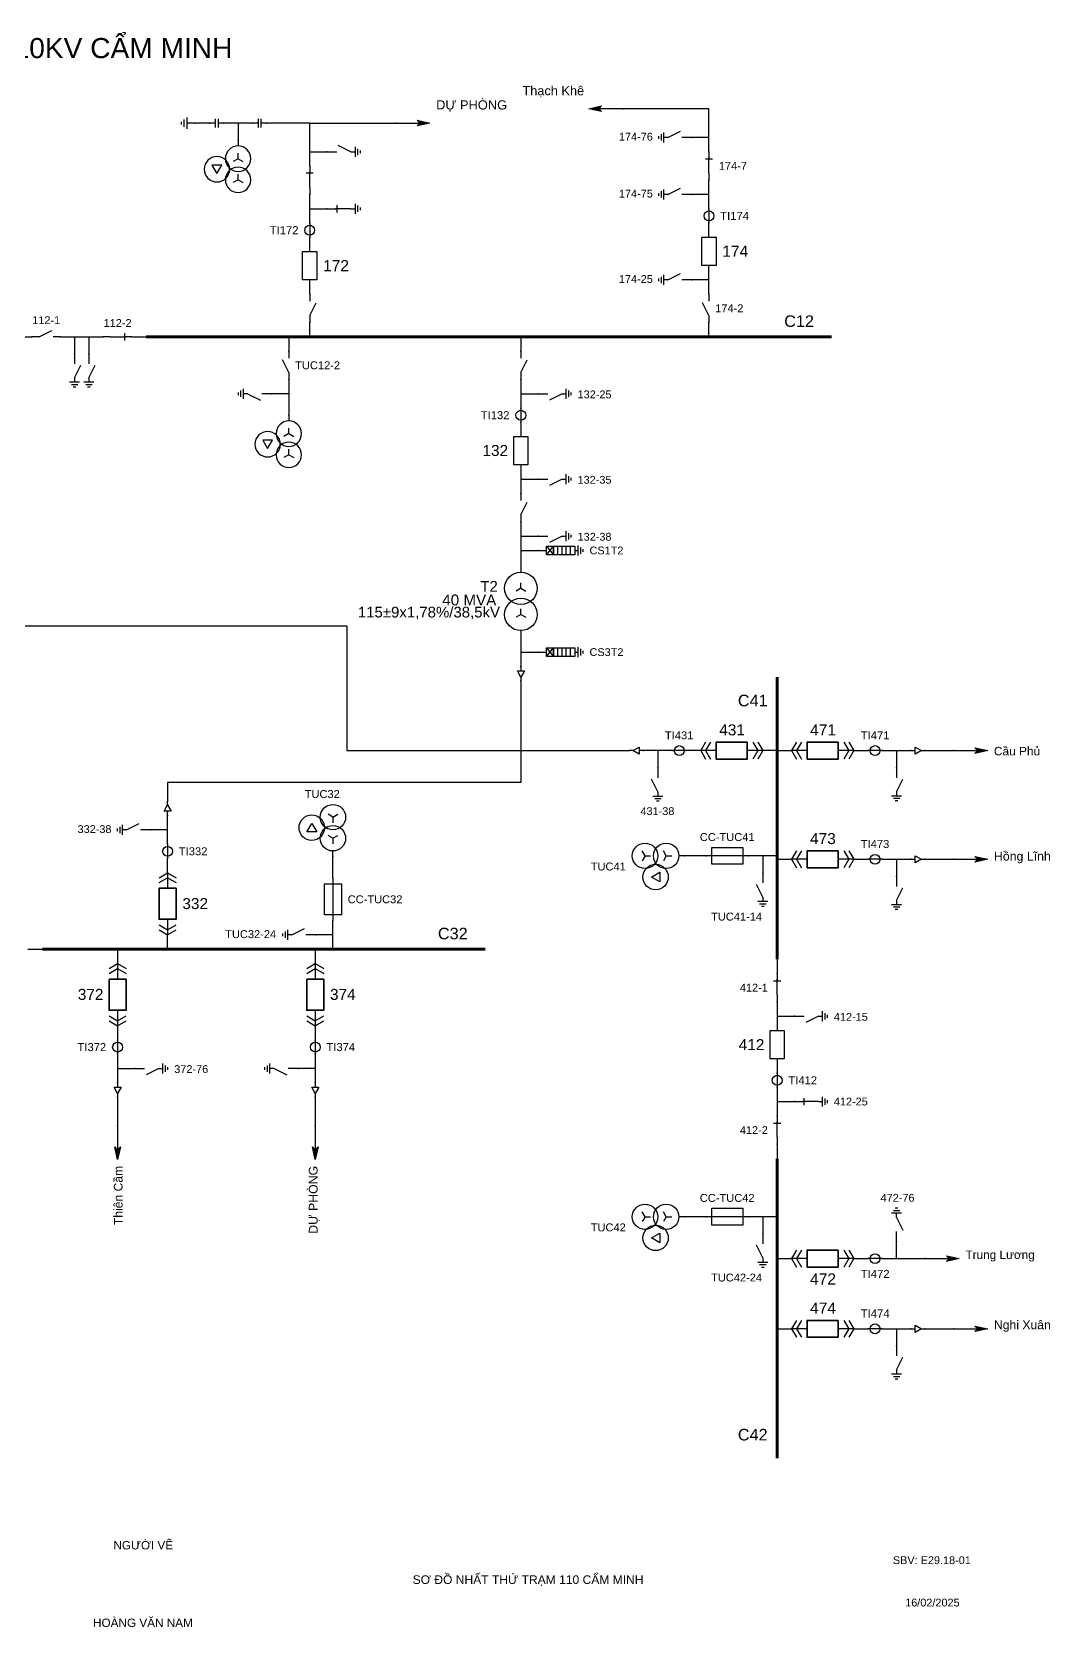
# Model space of a CAD drawing. Header units: millimetres. Extents: x -387 to 411, y 7 to 290.
# Drawn here: x 230.7 to 411, y 7.4 to 290 of the extents above; entities that cross this region are included whole.
import ezdxf

# ---------------------------------------------------------------- set-up
doc = ezdxf.new("R2010")
doc.units = ezdxf.units.MM
for name, color, linetype, lineweight in [('BUSBAR_110KV', 1, 'Continuous', 50), ('BUSBAR_22KV', 5, 'Continuous', 50), ('BUSBAR_35KV', 30, 'Continuous', 50), ('GROUND', 3, 'Continuous', 25), ('HV_110KV', 1, 'Continuous', 25), ('MV_22KV', 5, 'Continuous', 25), ('MV_35KV', 30, 'Continuous', 25)]:
    doc.layers.add(name, color=color, linetype=linetype, lineweight=lineweight)
doc.layers.add('SYM_PORTS', color=8, linetype='Continuous', plot=False)
doc.layers.add('TEXT', color=7, linetype='Continuous')
doc.styles.add('SLD_TEXT', font='arial.ttf')

# ---------------------------------------------------------------- blocks, each defined once
blk = doc.blocks.new('SYM_DISCONNECTOR_OPEN')
at = {"lineweight": 25}
for points in [[(0, -1.25), (-1.125, 1)], [(0, 2.5), (0, 1.25)], [(0, -1.25), (0, -2.5)]]:
    blk.add_lwpolyline(points, dxfattribs=at)
at = {"layer": 'SYM_PORTS'}
for p in [(0, 2.5), (0, -2.5)]:
    blk.add_point(p, dxfattribs=at)
blk.add_attdef('DEVICE_CODE', (1, -0.5), '', height=2)
blk = doc.blocks.new('SYM_EARTHING_SWITCH_OPEN')
at = {"lineweight": 25}
for points in [[(0, 3), (0, 1.25)], [(0, -1.25), (-1.125, 1)], [(-0.875, -2), (0.875, -2)], [(-0.5625, -2.4375), (0.5625, -2.4375)], [(0, -1.25), (0, -2)], [(-0.25, -2.875), (0.25, -2.875)]]:
    blk.add_lwpolyline(points, dxfattribs=at)
at = {"layer": 'SYM_PORTS'}
blk.add_point((0, 3), dxfattribs=at)
blk.add_attdef('DEVICE_CODE', (1.875, 0), '', height=2)
blk = doc.blocks.new('SYM_DISCONNECTOR_CLOSED')
at = {"lineweight": 25}
for points in [[(-0.625, 1.25), (0.625, 1.25)], [(0, 2.5), (0, 1.25)], [(0, -1.25), (0, 1.5)], [(0, -1.25), (0, -2.5)]]:
    blk.add_lwpolyline(points, dxfattribs=at)
at = {"layer": 'SYM_PORTS'}
for p in [(0, 2.5), (0, -2.5)]:
    blk.add_point(p, dxfattribs=at)
blk.add_attdef('DEVICE_CODE', (1.625, -0.5), '', height=2)
blk = doc.blocks.new('SYM_CIRCUIT_BREAKER')
at = {"lineweight": 25}
blk.add_lwpolyline([(-1.25, 2.5), (1.25, 2.5), (1.25, -2.5), (-1.25, -2.5)], close=True, dxfattribs=at)
at = {"layer": 'SYM_PORTS'}
for p in [(0, 2.5), (0, -2.5)]:
    blk.add_point(p, dxfattribs=at)
blk.add_attdef('DEVICE_CODE', (2.25, -0.5), '', height=2)
at = {"flags": 1}
blk.add_attdef('RATING', (2.25, -3.5), '', height=2, dxfattribs=at)
blk = doc.blocks.new('SYM_CURRENT_TRANSFORMER')
at = {"lineweight": 25}
blk.add_lwpolyline([(0, 1.25), (0, -1.25)], dxfattribs=at)
blk.add_circle((0, 0), 0.875, dxfattribs=at)
at = {"layer": 'SYM_PORTS'}
for p in [(0, 1.25), (0, -1.25)]:
    blk.add_point(p, dxfattribs=at)
blk.add_attdef('DEVICE_CODE', (1.875, -1.75), '', height=2)
at = {"flags": 1}
blk.add_attdef('RATIO', (1.875, -4.75), '', height=2, dxfattribs=at)
blk = doc.blocks.new('SYM_EARTHING_SWITCH_CLOSED')
at = {"lineweight": 25}
for points in [[(0, 3), (0, 1.25)], [(-0.625, 1.25), (0.625, 1.25)], [(0, -1.25), (0, 1.5)], [(-0.875, -2), (0.875, -2)], [(-0.5625, -2.4375), (0.5625, -2.4375)], [(0, -1.25), (0, -2)], [(-0.25, -2.875), (0.25, -2.875)]]:
    blk.add_lwpolyline(points, dxfattribs=at)
at = {"layer": 'SYM_PORTS'}
blk.add_point((0, 3), dxfattribs=at)
blk.add_attdef('DEVICE_CODE', (1.875, 0), '', height=2)
blk = doc.blocks.new('SYM_COUPLING_CAPACITOR')
at = {"lineweight": 25}
for points in [[(-0.75, 0.25), (0.75, 0.25)], [(0, 1.25), (0, 0.25)], [(-0.75, -0.25), (0.75, -0.25)], [(0, -0.25), (0, -1.25)]]:
    blk.add_lwpolyline(points, dxfattribs=at)
at = {"layer": 'SYM_PORTS'}
for p in [(0, 1.25), (0, -1.25)]:
    blk.add_point(p, dxfattribs=at)
blk.add_attdef('DEVICE_CODE', (1.75, -1.75), '', height=2)
blk = doc.blocks.new('SYM_VOLTAGE_TRANSFORMER')
at = {"lineweight": 25}
for points in [[(0, 4.625), (0, 3.625)], [(0, 1.375), (-0.8625, 0.875)], [(0, 1.375), (0, 2.375)], [(0, 1.375), (0.8625, 0.875)], [(0, -2.375), (-0.8625, -2.875)], [(0, -2.375), (0, -1.375)], [(0, -2.375), (0.8625, -2.875)]]:
    blk.add_lwpolyline(points, dxfattribs=at)
blk.add_lwpolyline([(2.875, 0.25), (4.625, 0.25), (3.75, -1.25)], close=True, dxfattribs=at)
for centre in [(0, 1.375), (3.75, -0.5), (0, -2.375)]:
    blk.add_circle(centre, 2.25, dxfattribs=at)
at = {"layer": 'SYM_PORTS'}
blk.add_point((0, 4.625), dxfattribs=at)
blk.add_attdef('DEVICE_CODE', (7, 1.625), '', height=2)
at = {"flags": 1}
blk.add_attdef('RATIO', (7, -1.375), '', height=2, dxfattribs=at)
blk = doc.blocks.new('SYM_GROUND_SYMBOL')
at = {"lineweight": 25}
for points in [[(0, 1.25), (0, -0.25)], [(-1, -0.25), (1, -0.25)], [(-0.625, -0.75), (0.625, -0.75)], [(-0.25, -1.25), (0.25, -1.25)]]:
    blk.add_lwpolyline(points, dxfattribs=at)
at = {"layer": 'SYM_PORTS'}
blk.add_point((0, 1.25), dxfattribs=at)
blk = doc.blocks.new('SYM_LINE_FEEDER_ARROW')
blk.add_hatch(color=7).paths.add_polyline_path([(0, -3), (-0.5, -0.75), (0, -1.25), (0.5, -0.75)])
at = {"lineweight": 25}
blk.add_lwpolyline([(0, 3), (0, -1.25)], dxfattribs=at)
blk.add_lwpolyline([(0, -3), (-0.5, -0.75), (0, -1.25), (0.5, -0.75)], close=True, dxfattribs=at)
at = {"layer": 'SYM_PORTS'}
blk.add_point((0, 3), dxfattribs=at)
blk.add_attdef('LINE_NAME', (1.5, 0), '', height=2)
blk = doc.blocks.new('SYM_SURGE_ARRESTER')
at = {"lineweight": 25}
for points in [[(0, 4), (0, 2.5)], [(-0.75, 2.5), (0.75, 1.25)], [(0.75, 2.5), (-0.75, 1.25)], [(-0.75, 0.5), (0.75, 0.5)], [(-0.75, -0.25), (0.75, -0.25)], [(-0.75, -1), (0.75, -1)], [(-0.75, -1.75), (0.75, -1.75)], [(0, -2.5), (0, -3.125)], [(-0.875, -3.125), (0.875, -3.125)], [(-0.5625, -3.5625), (0.5625, -3.5625)], [(-0.25, -4), (0.25, -4)]]:
    blk.add_lwpolyline(points, dxfattribs=at)
for points in [[(-0.75, 2.5), (0.75, 2.5), (0.75, 1.25), (-0.75, 1.25)], [(-0.75, 1.25), (0.75, 1.25), (0.75, -2.5), (-0.75, -2.5)]]:
    blk.add_lwpolyline(points, close=True, dxfattribs=at)
at = {"layer": 'SYM_PORTS'}
blk.add_point((0, 4), dxfattribs=at)
blk.add_attdef('DEVICE_CODE', (1.875, 1), '', height=2)
blk = doc.blocks.new('SYM_TRANSFORMER_2W')
at = {"lineweight": 25}
for points in [[(0, 2.3125), (0, 3.3125)], [(0, 2.3125), (-0.8625, 1.8125)], [(0, 2.3125), (0.8625, 1.8125)], [(0, -2.3125), (-0.8625, -2.8125)], [(0, -2.3125), (0, -1.3125)], [(0, -2.3125), (0.8625, -2.8125)]]:
    blk.add_lwpolyline(points, dxfattribs=at)
for centre in [(0, 2.3125), (0, -2.3125)]:
    blk.add_circle(centre, 2.875, dxfattribs=at)
at = {"layer": 'SYM_PORTS'}
for p in [(0, 5.1875), (0, -5.1875)]:
    blk.add_point(p, dxfattribs=at)
blk.add_attdef('DEVICE_CODE', (3.875, 2.1875), '', height=2)
at = {"flags": 1}
for tag, p in [('POWER', (3.875, -0.8125)), ('VOLTAGE_RATIO', (3.875, -3.8125))]:
    blk.add_attdef(tag, p, '', height=2, dxfattribs=at)
blk = doc.blocks.new('SYM_CABLE_TERMINATION')
at = {"lineweight": 25}
blk.add_lwpolyline([(-0.625, 0.5), (0.625, 0.5), (0, -0.625)], close=True, dxfattribs=at)
for points in [[(0, 1.25), (0, 0.5)], [(0, -0.625), (0, -1.25)]]:
    blk.add_lwpolyline(points, dxfattribs=at)
at = {"layer": 'SYM_PORTS'}
for p in [(0, 1.25), (0, -1.25)]:
    blk.add_point(p, dxfattribs=at)
blk = doc.blocks.new('SYM_DRAWOUT_BREAKER')
at = {"lineweight": 25}
for points in [[(-1.5, 4.625), (0, 5.5), (1.5, 4.625)], [(-1.5, 3.75), (0, 4.625), (1.5, 3.75)], [(0, 5.5), (0, 2.75)], [(0, -2.75), (0, -5.5)], [(-1.5, -3.75), (0, -4.625), (1.5, -3.75)], [(-1.5, -4.625), (0, -5.5), (1.5, -4.625)]]:
    blk.add_lwpolyline(points, dxfattribs=at)
at = {"lineweight": 35}
blk.add_lwpolyline([(-1.5, 2.75), (1.5, 2.75), (1.5, -2.75), (-1.5, -2.75)], close=True, dxfattribs=at)
at = {"layer": 'SYM_PORTS'}
for p in [(0, 5.5), (0, -5.5)]:
    blk.add_point(p, dxfattribs=at)
blk.add_attdef('DEVICE_CODE', (2.5, 2.5), '', height=2)
at = {"flags": 1}
blk.add_attdef('RATING', (2.5, -0.5), '', height=2, dxfattribs=at)
blk = doc.blocks.new('SYM_FUSE_DISCONNECTOR')
at = {"lineweight": 25}
blk.add_lwpolyline([(0, 3.75), (0, -3.75)], dxfattribs=at)
blk.add_lwpolyline([(-1.5, 2.75), (1.5, 2.75), (1.5, -2.75), (-1.5, -2.75)], close=True, dxfattribs=at)
at = {"layer": 'SYM_PORTS'}
for p in [(0, 3.75), (0, -3.75)]:
    blk.add_point(p, dxfattribs=at)
blk.add_attdef('DEVICE_CODE', (2.5, 0.75), '', height=2)
at = {"flags": 1}
blk.add_attdef('RATING', (2.5, -2.25), '', height=2, dxfattribs=at)

msp = doc.modelspace()

# ---------------------------------------------------------------- linework, layer by layer
at = {"layer": 'BUSBAR_110KV', "const_width": 0.57}
msp.add_lwpolyline([(250.89, 235.98), (372.34, 235.98)], dxfattribs=at)
at = {"layer": 'BUSBAR_22KV', "const_width": 0.57}
for points in [[(362.69, 175.69), (362.69, 125.7)], [(362.69, 90.38), (362.69, 37.26)]]:
    msp.add_lwpolyline(points, dxfattribs=at)
at = {"layer": 'BUSBAR_35KV', "const_width": 0.57}
msp.add_lwpolyline([(232.55, 127.48), (311.01, 127.48)], dxfattribs=at)
at = {"layer": 'GROUND'}
msp.add_lwpolyline([(262.18, 273.84), (259.63, 273.84)], dxfattribs=at)
at = {"layer": 'HV_110KV'}
for points in [[(350.61, 271.3), (350.61, 276.39), (335.33, 276.39)], [(267.22, 273.84), (264.68, 273.84)], [(269.77, 273.84), (267.22, 273.84)], [(267.22, 273.84), (267.22, 270.8)], [(279.9, 273.84), (272.27, 273.84)], [(279.9, 268.75), (279.9, 273.84)], [(279.9, 273.84), (295.17, 273.84)], [(279.9, 266.21), (279.9, 268.75)], [(279.9, 268.75), (282.95, 268.75)], [(350.61, 271.3), (347.56, 271.3)], [(350.61, 268.75), (350.61, 271.3)], [(350.61, 261.21), (350.61, 263.75)], [(279.9, 258.66), (279.9, 261.21)], [(350.61, 261.21), (347.56, 261.21)], [(350.61, 258.66), (350.61, 261.21)], [(279.9, 256.12), (279.9, 258.66)], [(279.9, 258.66), (282.95, 258.66)], [(350.61, 253.62), (350.61, 256.16)], [(279.9, 251.07), (279.9, 253.62)], [(279.9, 243.53), (279.9, 246.07)], [(350.61, 246.07), (347.56, 246.07)], [(350.61, 246.07), (350.61, 248.62)], [(350.61, 243.53), (350.61, 246.07)], [(279.9, 235.98), (279.9, 238.53)], [(350.61, 235.98), (350.61, 238.53)], [(228.16, 235.98), (230.71, 235.98)], [(235.71, 235.98), (238.25, 235.98)], [(238.25, 235.98), (238.25, 232.94)], [(238.25, 235.98), (240.8, 235.98)], [(240.8, 235.98), (240.8, 232.94)], [(240.8, 235.98), (243.34, 235.98)], [(248.34, 235.98), (250.89, 235.98)], [(276.2, 235.98), (276.2, 233.43)], [(317.3, 235.98), (317.3, 233.43)], [(276.2, 228.43), (276.2, 225.89)], [(317.3, 228.43), (317.3, 225.89)], [(276.2, 225.89), (273.16, 225.89)], [(276.2, 225.89), (276.2, 222.07)], [(317.3, 225.89), (320.35, 225.89)], [(317.3, 225.89), (317.3, 223.34)], [(317.3, 220.84), (317.3, 218.3)], [(317.3, 213.3), (317.3, 210.75)], [(317.3, 210.75), (320.35, 210.75)], [(317.3, 210.75), (317.3, 208.21)], [(317.3, 203.21), (317.3, 200.66)], [(317.3, 200.66), (320.35, 200.66)], [(317.3, 200.66), (317.3, 198.12)], [(317.3, 198.12), (320.35, 198.12)], [(317.3, 198.12), (317.3, 194.3)]]:
    msp.add_lwpolyline(points, dxfattribs=at)
at = {"layer": 'MV_22KV'}
for points in [[(118.85, 184.8), (121.55, 184.8), (286.5, 184.8), (286.5, 162.67), (333.81, 162.67), (336.51, 162.67)], [(341.56, 162.67), (339.01, 162.67)], [(344.1, 162.67), (341.56, 162.67)], [(341.56, 162.67), (341.56, 159.62)], [(349.15, 162.67), (346.6, 162.67)], [(362.69, 162.67), (360.15, 162.67)], [(362.69, 162.67), (365.24, 162.67)], [(376.24, 162.67), (378.78, 162.67)], [(381.28, 162.67), (383.83, 162.67)], [(383.83, 162.67), (383.83, 159.62)], [(383.83, 162.67), (386.37, 162.67)], [(388.87, 162.67), (393.97, 162.67)], [(350.1, 144.02), (346.29, 144.02)], [(360.15, 144.02), (357.6, 144.02)], [(362.69, 144.02), (360.15, 144.02)], [(360.15, 144.02), (360.15, 140.97)], [(362.69, 143.41), (365.24, 143.41)], [(376.24, 143.41), (378.78, 143.41)], [(381.28, 143.41), (383.83, 143.41)], [(383.83, 143.41), (383.83, 140.37)], [(383.83, 143.41), (386.37, 143.41)], [(388.87, 143.41), (393.97, 143.41)], [(362.69, 125.7), (362.69, 123.15)], [(362.69, 118.15), (362.69, 115.6)], [(362.69, 115.6), (365.74, 115.6)], [(362.69, 115.6), (362.69, 113.06)], [(362.69, 108.06), (362.69, 105.51)], [(362.69, 103.01), (362.69, 100.47)], [(362.69, 100.47), (365.74, 100.47)], [(362.69, 100.47), (362.69, 97.92)], [(362.69, 92.92), (362.69, 90.38)], [(350.1, 80.07), (346.29, 80.07)], [(360.15, 80.07), (357.6, 80.07)], [(362.69, 80.07), (360.15, 80.07)], [(360.15, 80.07), (360.15, 77.03)], [(383.83, 72.66), (383.83, 75.7)], [(362.69, 72.66), (365.24, 72.66)], [(376.24, 72.66), (378.78, 72.66)], [(381.28, 72.66), (383.83, 72.66)], [(383.83, 72.66), (388.92, 72.66)], [(362.69, 60.22), (365.24, 60.22)], [(376.24, 60.22), (378.78, 60.22)], [(381.28, 60.22), (383.83, 60.22)], [(383.83, 60.22), (383.83, 57.18)], [(383.83, 60.22), (386.37, 60.22)], [(388.87, 60.22), (393.97, 60.22)]]:
    msp.add_lwpolyline(points, dxfattribs=at)
at = {"layer": 'MV_35KV'}
for points in [[(317.3, 183.93), (317.3, 180.11)], [(317.3, 180.11), (320.35, 180.11)], [(317.3, 180.11), (317.3, 177.56)], [(317.3, 175.06), (317.3, 172.36), (317.3, 157.04), (254.73, 157.04), (254.73, 156.36), (254.73, 153.66)], [(254.73, 148.62), (254.73, 151.16)], [(254.73, 148.62), (251.69, 148.62)], [(254.73, 146.07), (254.73, 148.62)], [(254.73, 141.03), (254.73, 143.57)], [(284.01, 140.07), (284.01, 143.89)], [(254.73, 127.48), (254.73, 130.03)], [(284.01, 130.03), (280.97, 130.03)], [(284.01, 130.03), (284.01, 132.57)], [(284.01, 127.48), (284.01, 130.03)], [(230, 127.48), (232.55, 127.48)], [(245.88, 127.48), (245.88, 124.93)], [(280.89, 127.48), (280.89, 124.93)], [(245.88, 113.93), (245.88, 111.39)], [(280.89, 113.93), (280.89, 111.39)], [(245.88, 108.89), (245.88, 106.34)], [(280.89, 108.89), (280.89, 106.34)], [(245.88, 106.34), (248.92, 106.34)], [(245.88, 106.34), (245.88, 103.8)], [(280.89, 106.34), (277.84, 106.34)], [(280.89, 106.34), (280.89, 103.8)], [(245.88, 101.3), (245.88, 96.21)], [(280.89, 101.3), (280.89, 96.21)]]:
    msp.add_lwpolyline(points, dxfattribs=at)

# ---------------------------------------------------------------- block references
at = {"layer": 'GROUND', "rotation": 270}
msp.add_blockref('SYM_GROUND_SYMBOL', (258.38, 273.84), dxfattribs=at)
at = {"layer": 'HV_110KV'}
for name, p, rotation in [('SYM_COUPLING_CAPACITOR', (263.43, 273.84), 270), ('SYM_COUPLING_CAPACITOR', (271.02, 273.84), 270), ('SYM_LINE_FEEDER_ARROW', (298.17, 273.84), 90), ('SYM_LINE_FEEDER_ARROW', (332.33, 276.39), 270)]:
    msp.add_blockref(name, p, dxfattribs=dict(at, rotation=rotation))
ref = msp.add_blockref('SYM_EARTHING_SWITCH_OPEN', (344.56, 271.3), dxfattribs=dict(at, rotation=270))
ref.add_attrib('DEVICE_CODE', '174-76', (334.66, 270.75), dxfattribs={"layer": 'TEXT', "height": 1.384, "style": 'SLD_TEXT'})
at = {"layer": 'HV_110KV', "xscale": -1}
for name, p, rotation in [('SYM_EARTHING_SWITCH_OPEN', (285.95, 268.75), 90), ('SYM_EARTHING_SWITCH_CLOSED', (285.95, 258.66), 90), ('SYM_EARTHING_SWITCH_OPEN', (270.16, 225.89), 270)]:
    msp.add_blockref(name, p, dxfattribs=dict(at, rotation=rotation))
for name, p in [('SYM_VOLTAGE_TRANSFORMER', (267.22, 266.17)), ('SYM_DISCONNECTOR_CLOSED', (279.9, 263.71)), ('SYM_DISCONNECTOR_OPEN', (279.9, 241.03)), ('SYM_DISCONNECTOR_OPEN', (317.3, 230.93)), ('SYM_VOLTAGE_TRANSFORMER', (276.2, 217.45)), ('SYM_DISCONNECTOR_OPEN', (317.3, 205.71))]:
    msp.add_blockref(name, p, dxfattribs=at)
at = {"layer": 'HV_110KV'}
ref = msp.add_blockref('SYM_DISCONNECTOR_CLOSED', (350.61, 266.25), dxfattribs=at)
ref.add_attrib('DEVICE_CODE', '174-7', (352.35, 265.57), dxfattribs={"layer": 'TEXT', "height": 1.397, "style": 'SLD_TEXT'})
ref = msp.add_blockref('SYM_EARTHING_SWITCH_OPEN', (344.56, 261.21), dxfattribs=dict(at, rotation=270))
ref.add_attrib('DEVICE_CODE', '174-75', (334.66, 260.66), dxfattribs={"layer": 'TEXT', "height": 1.384, "style": 'SLD_TEXT'})
ref = msp.add_blockref('SYM_CURRENT_TRANSFORMER', (350.61, 257.41), dxfattribs=at)
ref.add_attrib('DEVICE_CODE', 'TI174', (352.6, 256.69), dxfattribs={"layer": 'TEXT', "height": 1.43, "style": 'SLD_TEXT'})
ref = msp.add_blockref('SYM_CURRENT_TRANSFORMER', (279.9, 254.87), dxfattribs=at)
ref.add_attrib('DEVICE_CODE', 'TI172', (272.81, 254.15), dxfattribs={"layer": 'TEXT', "height": 1.43, "style": 'SLD_TEXT'})
ref = msp.add_blockref('SYM_CIRCUIT_BREAKER', (350.61, 251.12), dxfattribs=at)
ref.add_attrib('DEVICE_CODE', '174', (352.97, 250.16), dxfattribs={"layer": 'TEXT', "height": 1.968, "style": 'SLD_TEXT'})
ref = msp.add_blockref('SYM_CIRCUIT_BREAKER', (279.9, 248.57), dxfattribs=at)
ref.add_attrib('DEVICE_CODE', '172', (282.27, 247.61), dxfattribs={"layer": 'TEXT', "height": 1.968, "style": 'SLD_TEXT'})
ref = msp.add_blockref('SYM_EARTHING_SWITCH_OPEN', (344.56, 246.07), dxfattribs=dict(at, rotation=270))
ref.add_attrib('DEVICE_CODE', '174-25', (334.66, 245.53), dxfattribs={"layer": 'TEXT', "height": 1.384, "style": 'SLD_TEXT'})
ref = msp.add_blockref('SYM_DISCONNECTOR_OPEN', (350.61, 241.03), dxfattribs=at)
ref.add_attrib('DEVICE_CODE', '174-2', (351.72, 240.34), dxfattribs={"layer": 'TEXT', "height": 1.397, "style": 'SLD_TEXT'})
ref = msp.add_blockref('SYM_DISCONNECTOR_OPEN', (233.21, 235.98), dxfattribs=dict(at, rotation=270))
ref.add_attrib('DEVICE_CODE', '112-1', (230.77, 238.24), dxfattribs={"layer": 'TEXT', "height": 1.383, "style": 'SLD_TEXT'})
ref = msp.add_blockref('SYM_DISCONNECTOR_CLOSED', (245.84, 235.98), dxfattribs=dict(at, rotation=270))
ref.add_attrib('DEVICE_CODE', '112-2', (243.41, 237.74), dxfattribs={"layer": 'TEXT', "height": 1.383, "style": 'SLD_TEXT'})
ref = msp.add_blockref('SYM_EARTHING_SWITCH_OPEN', (240.8, 229.94), dxfattribs=dict(at, xscale=-1))
ref.add_attrib('DEVICE_CODE', '112-25', (243.87, 224.56), dxfattribs={"layer": 'TEXT', "extrusion": (0, 0, -1), "height": 1.381, "style": 'SLD_TEXT'})
ref = msp.add_blockref('SYM_EARTHING_SWITCH_OPEN', (238.25, 229.94), dxfattribs=dict(at, xscale=-1))
ref.add_attrib('DEVICE_CODE', '112-15', (235.42, 224.56), dxfattribs={"layer": 'TEXT', "extrusion": (0, 0, -1), "height": 1.381, "style": 'SLD_TEXT'})
ref = msp.add_blockref('SYM_DISCONNECTOR_OPEN', (276.2, 230.93), dxfattribs=at)
ref.add_attrib('DEVICE_CODE', 'TUC12-2', (277.32, 230.23), dxfattribs={"layer": 'TEXT', "height": 1.405, "style": 'SLD_TEXT'})
ref = msp.add_blockref('SYM_EARTHING_SWITCH_OPEN', (323.35, 225.89), dxfattribs=dict(at, rotation=90))
ref.add_attrib('DEVICE_CODE', '132-25', (327.34, 225.09), dxfattribs={"layer": 'TEXT', "height": 1.381, "style": 'SLD_TEXT'})
ref = msp.add_blockref('SYM_CURRENT_TRANSFORMER', (317.3, 222.09), dxfattribs=at)
ref.add_attrib('DEVICE_CODE', 'TI132', (310.22, 221.39), dxfattribs={"layer": 'TEXT', "height": 1.415, "style": 'SLD_TEXT'})
ref = msp.add_blockref('SYM_CIRCUIT_BREAKER', (317.3, 215.8), dxfattribs=at)
ref.add_attrib('DEVICE_CODE', '132', (310.5, 214.86), dxfattribs={"layer": 'TEXT', "height": 1.951, "style": 'SLD_TEXT'})
ref = msp.add_blockref('SYM_EARTHING_SWITCH_OPEN', (323.35, 210.75), dxfattribs=dict(at, rotation=90))
ref.add_attrib('DEVICE_CODE', '132-35', (327.34, 209.96), dxfattribs={"layer": 'TEXT', "height": 1.381, "style": 'SLD_TEXT'})
ref = msp.add_blockref('SYM_EARTHING_SWITCH_OPEN', (323.35, 200.66), dxfattribs=dict(at, rotation=90))
ref.add_attrib('DEVICE_CODE', '132-38', (327.34, 199.87), dxfattribs={"layer": 'TEXT', "height": 1.381, "style": 'SLD_TEXT'})
ref = msp.add_blockref('SYM_SURGE_ARRESTER', (324.35, 198.12), dxfattribs=dict(at, rotation=90))
ref.add_attrib('DEVICE_CODE', 'CS1T2', (329.46, 197.44), dxfattribs={"layer": 'TEXT', "height": 1.379, "style": 'SLD_TEXT'})
ref = msp.add_blockref('SYM_TRANSFORMER_2W', (317.3, 189.11), dxfattribs=at)
ref.add_attrib('DEVICE_CODE', 'T2', (310.12, 190.82), dxfattribs={"layer": 'TEXT', "height": 1.898, "style": 'SLD_TEXT'})
at = {"layer": 'MV_22KV'}
ref = msp.add_blockref('SYM_DRAWOUT_BREAKER', (354.65, 162.67), dxfattribs=dict(at, rotation=270))
ref.add_attrib('DEVICE_CODE', '431', (352.43, 165.37), dxfattribs={"layer": 'TEXT', "height": 1.951, "style": 'SLD_TEXT'})
ref = msp.add_blockref('SYM_DRAWOUT_BREAKER', (370.74, 162.67), dxfattribs=dict(at, rotation=270))
ref.add_attrib('DEVICE_CODE', '471', (368.52, 165.35), dxfattribs={"layer": 'TEXT', "height": 1.968, "style": 'SLD_TEXT'})
ref = msp.add_blockref('SYM_CURRENT_TRANSFORMER', (345.35, 162.67), dxfattribs=dict(at, rotation=270))
ref.add_attrib('DEVICE_CODE', 'TI431', (342.81, 164.67), dxfattribs={"layer": 'TEXT', "height": 1.415, "style": 'SLD_TEXT'})
ref = msp.add_blockref('SYM_CURRENT_TRANSFORMER', (380.03, 162.67), dxfattribs=dict(at, rotation=270))
ref.add_attrib('DEVICE_CODE', 'TI471', (377.49, 164.66), dxfattribs={"layer": 'TEXT', "height": 1.43, "style": 'SLD_TEXT'})
for name, p, rotation in [('SYM_CABLE_TERMINATION', (337.76, 162.67), 270), ('SYM_CABLE_TERMINATION', (387.62, 162.67), 90), ('SYM_LINE_FEEDER_ARROW', (396.97, 162.67), 90), ('SYM_CABLE_TERMINATION', (387.62, 143.41), 90), ('SYM_LINE_FEEDER_ARROW', (396.97, 143.41), 90), ('SYM_LINE_FEEDER_ARROW', (391.92, 72.66), 90), ('SYM_CABLE_TERMINATION', (387.62, 60.22), 90), ('SYM_LINE_FEEDER_ARROW', (396.97, 60.22), 90)]:
    msp.add_blockref(name, p, dxfattribs=dict(at, rotation=rotation))
at = {"layer": 'MV_22KV', "xscale": -1}
for p in [(383.83, 156.62), (383.83, 137.37), (383.83, 54.18)]:
    msp.add_blockref('SYM_EARTHING_SWITCH_OPEN', p, dxfattribs=at)
at = {"layer": 'MV_22KV'}
ref = msp.add_blockref('SYM_EARTHING_SWITCH_OPEN', (341.56, 156.62), dxfattribs=at)
ref.add_attrib('DEVICE_CODE', '431-38', (338.48, 151.25), dxfattribs={"layer": 'TEXT', "height": 1.381, "style": 'SLD_TEXT'})
ref = msp.add_blockref('SYM_FUSE_DISCONNECTOR', (353.85, 144.02), dxfattribs=dict(at, rotation=270))
ref.add_attrib('DEVICE_CODE', 'CC-TUC41', (348.99, 146.65), dxfattribs={"layer": 'TEXT', "height": 1.404, "style": 'SLD_TEXT'})
ref = msp.add_blockref('SYM_DRAWOUT_BREAKER', (370.74, 143.41), dxfattribs=dict(at, rotation=270))
ref.add_attrib('DEVICE_CODE', '473', (368.52, 146.11), dxfattribs={"layer": 'TEXT', "height": 1.951, "style": 'SLD_TEXT'})
ref = msp.add_blockref('SYM_VOLTAGE_TRANSFORMER', (341.66, 144.02), dxfattribs=dict(at, rotation=270))
ref.add_attrib('DEVICE_CODE', 'TUC41', (329.66, 141.43), dxfattribs={"layer": 'TEXT', "height": 1.406, "style": 'SLD_TEXT'})
ref = msp.add_blockref('SYM_CURRENT_TRANSFORMER', (380.03, 143.41), dxfattribs=dict(at, rotation=270))
ref.add_attrib('DEVICE_CODE', 'TI473', (377.49, 145.42), dxfattribs={"layer": 'TEXT', "height": 1.418, "style": 'SLD_TEXT'})
ref = msp.add_blockref('SYM_EARTHING_SWITCH_OPEN', (360.15, 137.97), dxfattribs=at)
ref.add_attrib('DEVICE_CODE', 'TUC41-14', (350.99, 132.56), dxfattribs={"layer": 'TEXT', "height": 1.4, "style": 'SLD_TEXT'})
ref = msp.add_blockref('SYM_DISCONNECTOR_CLOSED', (362.69, 120.65), dxfattribs=at)
ref.add_attrib('DEVICE_CODE', '412-1', (356.09, 119.97), dxfattribs={"layer": 'TEXT', "height": 1.383, "style": 'SLD_TEXT'})
ref = msp.add_blockref('SYM_EARTHING_SWITCH_OPEN', (368.74, 115.6), dxfattribs=dict(at, rotation=90))
ref.add_attrib('DEVICE_CODE', '412-15', (372.73, 114.81), dxfattribs={"layer": 'TEXT', "height": 1.381, "style": 'SLD_TEXT'})
ref = msp.add_blockref('SYM_CIRCUIT_BREAKER', (362.69, 110.56), dxfattribs=at)
ref.add_attrib('DEVICE_CODE', '412', (355.89, 109.6), dxfattribs={"layer": 'TEXT', "height": 1.947, "style": 'SLD_TEXT'})
ref = msp.add_blockref('SYM_CURRENT_TRANSFORMER', (362.69, 104.26), dxfattribs=at)
ref.add_attrib('DEVICE_CODE', 'TI412', (364.69, 103.55), dxfattribs={"layer": 'TEXT', "height": 1.415, "style": 'SLD_TEXT'})
ref = msp.add_blockref('SYM_EARTHING_SWITCH_CLOSED', (368.74, 100.47), dxfattribs=dict(at, rotation=90))
ref.add_attrib('DEVICE_CODE', '412-25', (372.73, 99.8), dxfattribs={"layer": 'TEXT', "height": 1.381, "style": 'SLD_TEXT'})
ref = msp.add_blockref('SYM_DISCONNECTOR_CLOSED', (362.69, 95.42), dxfattribs=at)
ref.add_attrib('DEVICE_CODE', '412-2', (356.09, 94.74), dxfattribs={"layer": 'TEXT', "height": 1.383, "style": 'SLD_TEXT'})
ref = msp.add_blockref('SYM_VOLTAGE_TRANSFORMER', (341.66, 80.07), dxfattribs=dict(at, rotation=270))
ref.add_attrib('DEVICE_CODE', 'TUC42', (329.66, 77.49), dxfattribs={"layer": 'TEXT', "height": 1.406, "style": 'SLD_TEXT'})
ref = msp.add_blockref('SYM_FUSE_DISCONNECTOR', (353.85, 80.07), dxfattribs=dict(at, rotation=270))
ref.add_attrib('DEVICE_CODE', 'CC-TUC42', (348.99, 82.71), dxfattribs={"layer": 'TEXT', "height": 1.404, "style": 'SLD_TEXT'})
ref = msp.add_blockref('SYM_EARTHING_SWITCH_OPEN', (383.83, 78.7), dxfattribs=dict(at, rotation=180))
ref.add_attrib('DEVICE_CODE', '472-76', (381, 82.74), dxfattribs={"layer": 'TEXT', "height": 1.384, "style": 'SLD_TEXT'})
ref = msp.add_blockref('SYM_EARTHING_SWITCH_OPEN', (360.15, 74.03), dxfattribs=at)
ref.add_attrib('DEVICE_CODE', 'TUC42-24', (350.99, 68.61), dxfattribs={"layer": 'TEXT', "height": 1.4, "style": 'SLD_TEXT'})
ref = msp.add_blockref('SYM_DRAWOUT_BREAKER', (370.74, 72.66), dxfattribs=dict(at, rotation=270))
ref.add_attrib('DEVICE_CODE', '472', (368.52, 68.07), dxfattribs={"layer": 'TEXT', "height": 1.968, "style": 'SLD_TEXT'})
ref = msp.add_blockref('SYM_CURRENT_TRANSFORMER', (380.03, 72.66), dxfattribs=dict(at, rotation=270))
ref.add_attrib('DEVICE_CODE', 'TI472', (377.49, 69.23), dxfattribs={"layer": 'TEXT', "height": 1.43, "style": 'SLD_TEXT'})
ref = msp.add_blockref('SYM_DRAWOUT_BREAKER', (370.74, 60.22), dxfattribs=dict(at, rotation=270))
ref.add_attrib('DEVICE_CODE', '474', (368.52, 62.91), dxfattribs={"layer": 'TEXT', "height": 1.972, "style": 'SLD_TEXT'})
ref = msp.add_blockref('SYM_CURRENT_TRANSFORMER', (380.03, 60.22), dxfattribs=dict(at, rotation=270))
ref.add_attrib('DEVICE_CODE', 'TI474', (377.49, 62.22), dxfattribs={"layer": 'TEXT', "height": 1.433, "style": 'SLD_TEXT'})
at = {"layer": 'MV_35KV'}
ref = msp.add_blockref('SYM_SURGE_ARRESTER', (324.35, 180.11), dxfattribs=dict(at, rotation=90))
ref.add_attrib('DEVICE_CODE', 'CS3T2', (329.46, 179.43), dxfattribs={"layer": 'TEXT', "height": 1.379, "style": 'SLD_TEXT'})
for name, p in [('SYM_CABLE_TERMINATION', (317.3, 176.31)), ('SYM_CABLE_TERMINATION', (245.88, 102.55)), ('SYM_CABLE_TERMINATION', (280.89, 102.55)), ('SYM_LINE_FEEDER_ARROW', (245.88, 93.21)), ('SYM_LINE_FEEDER_ARROW', (280.89, 93.21))]:
    msp.add_blockref(name, p, dxfattribs=at)
ref = msp.add_blockref('SYM_VOLTAGE_TRANSFORMER', (284.01, 148.51), dxfattribs=dict(at, rotation=180))
ref.add_attrib('DEVICE_CODE', 'TUC32', (279.01, 154.27), dxfattribs={"layer": 'TEXT', "height": 1.406, "style": 'SLD_TEXT'})
at = {"layer": 'MV_35KV', "rotation": 180}
msp.add_blockref('SYM_CABLE_TERMINATION', (254.73, 152.41), dxfattribs=at)
at = {"layer": 'MV_35KV'}
ref = msp.add_blockref('SYM_EARTHING_SWITCH_OPEN', (248.69, 148.62), dxfattribs=dict(at, rotation=270))
ref.add_attrib('DEVICE_CODE', '332-38', (238.79, 148.07), dxfattribs={"layer": 'TEXT', "height": 1.381, "style": 'SLD_TEXT'})
ref = msp.add_blockref('SYM_CURRENT_TRANSFORMER', (254.73, 144.82), dxfattribs=at)
ref.add_attrib('DEVICE_CODE', 'TI332', (256.73, 144.12), dxfattribs={"layer": 'TEXT', "height": 1.415, "style": 'SLD_TEXT'})
ref = msp.add_blockref('SYM_DRAWOUT_BREAKER', (254.73, 135.53), dxfattribs=at)
ref.add_attrib('DEVICE_CODE', '332', (257.35, 134.59), dxfattribs={"layer": 'TEXT', "height": 1.951, "style": 'SLD_TEXT'})
ref = msp.add_blockref('SYM_FUSE_DISCONNECTOR', (284.01, 136.32), dxfattribs=at)
ref.add_attrib('DEVICE_CODE', 'CC-TUC32', (286.63, 135.62), dxfattribs={"layer": 'TEXT', "height": 1.404, "style": 'SLD_TEXT'})
ref = msp.add_blockref('SYM_EARTHING_SWITCH_OPEN', (277.97, 130.03), dxfattribs=dict(at, rotation=270))
ref.add_attrib('DEVICE_CODE', 'TUC32-24', (264.94, 129.45), dxfattribs={"layer": 'TEXT', "height": 1.4, "style": 'SLD_TEXT'})
ref = msp.add_blockref('SYM_DRAWOUT_BREAKER', (245.88, 119.43), dxfattribs=at)
ref.add_attrib('DEVICE_CODE', '372', (238.83, 118.5), dxfattribs={"layer": 'TEXT', "height": 1.951, "style": 'SLD_TEXT'})
ref = msp.add_blockref('SYM_DRAWOUT_BREAKER', (280.89, 119.43), dxfattribs=at)
ref.add_attrib('DEVICE_CODE', '374', (283.5, 118.5), dxfattribs={"layer": 'TEXT', "height": 1.951, "style": 'SLD_TEXT'})
ref = msp.add_blockref('SYM_CURRENT_TRANSFORMER', (245.88, 110.14), dxfattribs=at)
ref.add_attrib('DEVICE_CODE', 'TI372', (238.79, 109.43), dxfattribs={"layer": 'TEXT', "height": 1.418, "style": 'SLD_TEXT'})
ref = msp.add_blockref('SYM_CURRENT_TRANSFORMER', (280.89, 110.14), dxfattribs=at)
ref.add_attrib('DEVICE_CODE', 'TI374', (282.88, 109.43), dxfattribs={"layer": 'TEXT', "height": 1.418, "style": 'SLD_TEXT'})
at = {"layer": 'MV_35KV', "xscale": -1, "rotation": 270}
msp.add_blockref('SYM_EARTHING_SWITCH_OPEN', (274.84, 106.34), dxfattribs=at)
at = {"layer": 'MV_35KV'}
ref = msp.add_blockref('SYM_EARTHING_SWITCH_OPEN', (251.92, 106.34), dxfattribs=dict(at, rotation=90))
ref.add_attrib('DEVICE_CODE', '372-76', (255.91, 105.55), dxfattribs={"layer": 'TEXT', "height": 1.384, "style": 'SLD_TEXT'})

# ---------------------------------------------------------------- texts
at = {"layer": 'TEXT', "attachment_point": 7, "style": 'SLD_TEXT'}
for s, insert, char_height in [('SƠ ĐỒ NHẤT THỨ TRẠM 110KV CẨM MINH', (164.13, 284.57), 3.5666), ('Thạch Khê', (317.58, 278.42), 1.617), ('DỰ PHÒNG', (302.29, 275.9), 1.631), ('C12', (363.94, 237.7), 2.057), ('40 MVA', (303.38, 188.37), 1.925), ('115±9x1,78%/38,5kV', (288.43, 185.9), 1.897), ('C41', (355.73, 170.48), 2.057), ('Cầu Phủ', (401.08, 161.8), 1.507), ('Hồng Lĩnh', (401.08, 142.71), 1.563), ('C32', (302.61, 129.2), 2.057), ('Trung Lương', (396.04, 72.15), 1.4931), ('Nghi Xuân', (401.08, 59.69), 1.545), ('C42', (355.73, 40.41), 2.057), ('NGƯỜI VẼ', (245.15, 21.12), 1.48), ('SBV: E29.18-01', (383.18, 18.52), 1.3786), ('SƠ ĐỒ NHẤT THỨ TRẠM 110 CẨM MINH', (298.13, 14.68), 1.528), ('16/02/2025', (385.36, 11.01), 1.379), ('HOÀNG VĂN NAM', (241.53, 7.37), 1.4884)]:
    msp.add_mtext(s, dxfattribs=dict(at, insert=insert, char_height=char_height))
at = {"layer": 'TEXT', "attachment_point": 7, "rotation": 90, "style": 'SLD_TEXT'}
for s, insert, char_height in [('Thiên Cầm', (246.78, 78.6), 1.536), ('DỰ PHÒNG', (281.65, 77.06), 1.56)]:
    msp.add_mtext(s, dxfattribs=dict(at, insert=insert, char_height=char_height))

doc.saveas('drawing.dxf')
